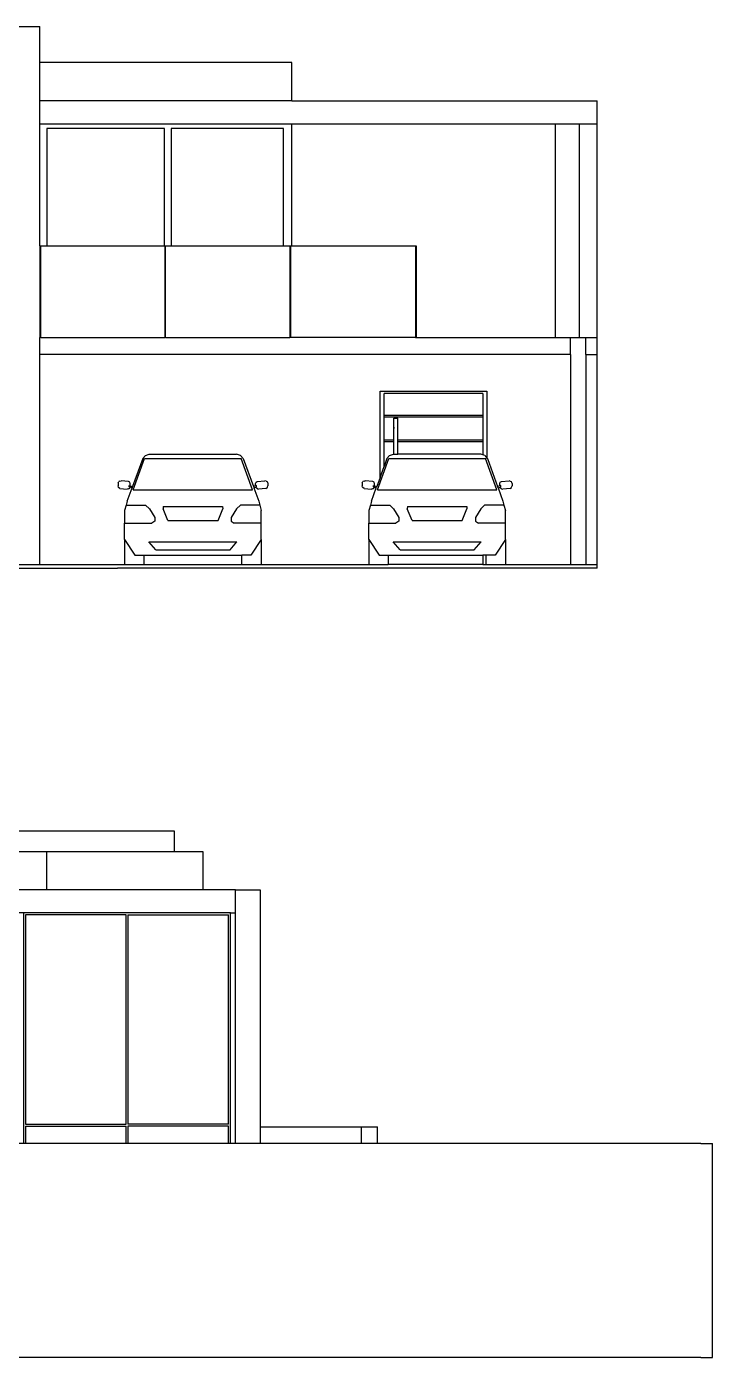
# Model space of a CAD drawing. Header units: metres. Extents: x 244.4 to 340.3, y -4.1 to 64.3.
# Drawn here: x 258.61 to 267.6, y -3.04 to 14.38 of the extents above; entities that cross this region are included whole.
import ezdxf

# ---------------------------------------------------------------- set-up
doc = ezdxf.new("R2010")
doc.units = ezdxf.units.M
doc.layers.add('Edges', color=7, linetype='Continuous')

# ---------------------------------------------------------------- blocks, each defined once
blk = doc.blocks.new('Novo+Sobrado2m fr')
for p, q in [((2.847, 5.162), (3.197, 5.162)), ((3.197, 4.692), (3.197, 5.162)), ((6.497, 4.692), (3.197, 4.692)), ((3.197, 4.192), (3.197, 4.692)), ((6.497, 4.192), (6.497, 4.692)), ((3.197, 3.892), (3.197, 4.192)), ((6.497, 4.192), (3.197, 4.192)), ((6.497, 4.192), (10.5, 4.192)), ((10.5, 3.892), (10.5, 4.192)), ((3.197, 2.292), (3.197, 3.892)), ((3.197, 3.892), (6.497, 3.892)), ((6.497, 2.292), (6.497, 3.892)), ((6.497, 3.892), (9.95, 3.892)), ((9.95, 1.092), (9.95, 3.892)), ((9.95, 3.892), (10.26, 3.892)), ((10.26, 3.892), (10.26, 1.092)), ((10.26, 3.892), (10.5, 3.892)), ((10.5, 1.092), (10.5, 3.892)), ((3.287, 3.828), (3.287, 2.292)), ((4.827, 3.828), (3.287, 3.828)), ((4.827, 2.292), (4.827, 3.828)), ((4.917, 3.828), (4.917, 2.292)), ((6.387, 3.828), (4.917, 3.828)), ((6.387, 2.292), (6.387, 3.828)), ((3.197, 2.292), (3.197, 1.092)), ((3.197, 2.292), (3.207, 2.292)), ((3.207, 1.092), (3.207, 2.292)), ((3.207, 2.292), (3.287, 2.292)), ((3.287, 2.292), (4.827, 2.292)), ((4.827, 2.292), (4.834, 2.292)), ((4.834, 2.292), (4.834, 1.092)), ((4.834, 2.292), (4.844, 2.292)), ((4.844, 1.092), (4.844, 2.292)), ((4.844, 2.292), (4.917, 2.292)), ((4.917, 2.292), (6.387, 2.292)), ((6.387, 2.292), (6.471, 2.292)), ((6.471, 2.292), (6.471, 1.092)), ((6.471, 2.292), (6.481, 2.292)), ((6.481, 2.292), (6.481, 1.092)), ((6.481, 2.292), (6.497, 2.292)), ((6.497, 2.292), (8.117, 2.292)), ((8.117, 2.292), (8.117, 1.092)), ((8.117, 2.292), (8.127, 2.292)), ((8.127, 2.292), (8.127, 1.092)), ((3.207, 1.092), (3.197, 1.092)), ((3.197, 0.872), (3.197, 1.092)), ((3.207, 1.092), (4.834, 1.092)), ((4.844, 1.092), (4.834, 1.092)), ((4.844, 1.092), (6.471, 1.092)), ((6.481, 1.092), (6.471, 1.092)), ((8.117, 1.092), (6.481, 1.092)), ((8.117, 1.092), (8.127, 1.092)), ((8.127, 1.092), (9.95, 1.092)), ((9.95, 1.092), (10.147, 1.092)), ((10.147, 0.872), (10.147, 1.092)), ((10.147, 1.092), (10.26, 1.092)), ((10.26, 1.092), (10.35, 1.092)), ((10.35, 0.872), (10.35, 1.092)), ((10.35, 1.092), (10.5, 1.092)), ((10.5, 0.872), (10.5, 1.092)), ((3.197, -1.878), (3.197, 0.872)), ((10.147, 0.872), (3.197, 0.872)), ((10.147, 0.872), (10.147, -1.878)), ((10.35, 0.872), (10.35, -1.878)), ((10.35, 0.872), (10.5, 0.872)), ((10.5, -1.878), (10.5, 0.872)), ((7.653, -0.741), (7.653, 0.391)), ((7.653, 0.391), (9.054, 0.391)), ((7.705, 0.07), (7.705, 0.358)), ((9.001, 0.358), (7.705, 0.358)), ((9.001, 0.358), (9.001, 0.07)), ((9.054, 0.391), (9.054, -0.486)), ((7.705, 0.048), (7.705, 0.07)), ((9.001, 0.07), (7.705, 0.07)), ((7.705, -0.251), (7.705, 0.048)), ((9.001, 0.048), (7.705, 0.048)), ((7.834, -0.085), (7.834, 0.037)), ((7.834, 0.037), (7.886, 0.037)), ((7.886, -0.251), (7.886, 0.037)), ((9.001, 0.07), (9.001, 0.048)), ((9.001, 0.048), (9.001, -0.251)), ((7.834, -0.085), (7.833, -0.091)), ((7.833, -0.091), (7.834, -0.096)), ((7.835, -0.083), (7.834, -0.085)), ((7.834, -0.085), (7.834, -0.085)), ((7.834, -0.097), (7.834, -0.085)), ((7.834, -0.096), (7.834, -0.097)), ((7.834, -0.097), (7.835, -0.099)), ((7.834, -0.251), (7.834, -0.097)), ((7.705, -0.273), (7.705, -0.251)), ((7.834, -0.251), (7.705, -0.251)), ((7.705, -0.572), (7.705, -0.273)), ((7.834, -0.273), (7.705, -0.273)), ((7.835, -0.251), (7.834, -0.251)), ((7.834, -0.273), (7.834, -0.251)), ((7.835, -0.273), (7.834, -0.273)), ((7.834, -0.434), (7.834, -0.273)), ((7.886, -0.251), (7.885, -0.251)), ((7.886, -0.273), (7.885, -0.273)), ((9.001, -0.251), (7.886, -0.251)), ((7.886, -0.273), (7.886, -0.251)), ((9.001, -0.273), (7.886, -0.273)), ((7.886, -0.434), (7.886, -0.273)), ((9.001, -0.251), (9.001, -0.273)), ((9.001, -0.273), (9.001, -0.443)), ((4.543, -0.493), (4.41, -0.859)), ((4.42, -0.902), (4.569, -0.493)), ((4.578, -0.45), (4.543, -0.493)), ((4.569, -0.493), (5.834, -0.493)), ((4.578, -0.45), (4.629, -0.434)), ((4.629, -0.434), (5.773, -0.434)), ((5.825, -0.45), (5.773, -0.434)), ((5.825, -0.45), (5.859, -0.493)), ((5.983, -0.902), (5.834, -0.493)), ((5.859, -0.493), (5.993, -0.859)), ((7.62, -0.902), (7.769, -0.493)), ((7.743, -0.493), (7.714, -0.572)), ((7.778, -0.45), (7.743, -0.493)), ((7.769, -0.493), (9.034, -0.493)), ((7.778, -0.45), (7.829, -0.434)), ((7.829, -0.434), (7.834, -0.434)), ((7.834, -0.434), (7.886, -0.434)), ((8.973, -0.434), (7.886, -0.434)), ((9.001, -0.443), (8.973, -0.434)), ((9.025, -0.45), (9.001, -0.443)), ((9.025, -0.45), (9.054, -0.486)), ((9.183, -0.902), (9.034, -0.493)), ((9.054, -0.486), (9.059, -0.493)), ((9.059, -0.493), (9.193, -0.859)), ((7.653, -0.741), (7.705, -0.597)), ((7.705, -0.594), (7.705, -0.572)), ((7.714, -0.572), (7.705, -0.572)), ((7.705, -0.597), (7.705, -0.594)), ((7.707, -0.594), (7.705, -0.594)), ((7.707, -0.594), (7.705, -0.597)), ((7.714, -0.572), (7.707, -0.594)), ((4.221, -0.812), (4.22, -0.822)), ((4.22, -0.822), (4.22, -0.85)), ((4.225, -0.868), (4.22, -0.85)), ((4.221, -0.812), (4.229, -0.794)), ((4.227, -0.869), (4.225, -0.868)), ((4.244, -0.884), (4.227, -0.869)), ((4.243, -0.788), (4.229, -0.794)), ((4.243, -0.788), (4.26, -0.782)), ((4.358, -0.791), (4.26, -0.782)), ((4.375, -0.801), (4.358, -0.791)), ((4.367, -0.861), (4.367, -0.843)), ((4.367, -0.843), (4.381, -0.848)), ((4.377, -0.865), (4.367, -0.861)), ((4.374, -0.876), (4.377, -0.865)), ((4.381, -0.819), (4.375, -0.801)), ((4.404, -0.876), (4.377, -0.865)), ((4.381, -0.848), (4.381, -0.819)), ((4.381, -0.848), (4.41, -0.859)), ((4.41, -0.859), (4.404, -0.876)), ((6.022, -0.848), (5.993, -0.859)), ((5.993, -0.859), (5.999, -0.876)), ((5.999, -0.876), (6.025, -0.865)), ((6.021, -0.819), (6.028, -0.801)), ((6.022, -0.848), (6.021, -0.819)), ((6.036, -0.843), (6.022, -0.848)), ((6.025, -0.865), (6.036, -0.861)), ((6.029, -0.876), (6.025, -0.865)), ((6.028, -0.801), (6.045, -0.791)), ((6.036, -0.861), (6.036, -0.843)), ((6.036, -0.861), (6.036, -0.843)), ((6.045, -0.791), (6.143, -0.782)), ((6.16, -0.788), (6.143, -0.782)), ((6.158, -0.884), (6.176, -0.869)), ((6.16, -0.788), (6.174, -0.794)), ((6.181, -0.812), (6.174, -0.794)), ((6.176, -0.869), (6.177, -0.868)), ((6.177, -0.868), (6.183, -0.85)), ((6.181, -0.812), (6.183, -0.822)), ((6.183, -0.822), (6.183, -0.85)), ((7.421, -0.812), (7.42, -0.822)), ((7.42, -0.822), (7.42, -0.85)), ((7.425, -0.868), (7.42, -0.85)), ((7.421, -0.812), (7.429, -0.794)), ((7.427, -0.869), (7.425, -0.868)), ((7.444, -0.884), (7.427, -0.869)), ((7.443, -0.788), (7.429, -0.794)), ((7.443, -0.788), (7.46, -0.782)), ((7.558, -0.791), (7.46, -0.782)), ((7.575, -0.801), (7.558, -0.791)), ((7.567, -0.861), (7.567, -0.843)), ((7.567, -0.843), (7.581, -0.848)), ((7.577, -0.865), (7.567, -0.861)), ((7.574, -0.876), (7.577, -0.865)), ((7.581, -0.819), (7.575, -0.801)), ((7.604, -0.876), (7.577, -0.865)), ((7.581, -0.848), (7.581, -0.819)), ((7.581, -0.848), (7.61, -0.859)), ((7.61, -0.859), (7.604, -0.876)), ((7.653, -0.741), (7.61, -0.859)), ((9.222, -0.848), (9.193, -0.859)), ((9.199, -0.876), (9.193, -0.859)), ((9.199, -0.876), (9.225, -0.865)), ((9.221, -0.819), (9.228, -0.801)), ((9.222, -0.848), (9.221, -0.819)), ((9.236, -0.843), (9.222, -0.848)), ((9.225, -0.865), (9.236, -0.861)), ((9.229, -0.876), (9.225, -0.865)), ((9.228, -0.801), (9.245, -0.791)), ((9.236, -0.861), (9.236, -0.843)), ((9.236, -0.861), (9.236, -0.843)), ((9.245, -0.791), (9.343, -0.782)), ((9.36, -0.788), (9.343, -0.782)), ((9.358, -0.884), (9.376, -0.869)), ((9.36, -0.788), (9.374, -0.794)), ((9.381, -0.812), (9.374, -0.794)), ((9.376, -0.869), (9.377, -0.868)), ((9.377, -0.868), (9.383, -0.85)), ((9.381, -0.812), (9.383, -0.822)), ((9.383, -0.822), (9.383, -0.85)), ((4.244, -0.884), (4.342, -0.894)), ((4.339, -1.052), (4.404, -0.876)), ((4.356, -0.888), (4.342, -0.894)), ((4.356, -0.888), (4.374, -0.876)), ((4.42, -0.902), (5.983, -0.902)), ((5.999, -0.876), (6.063, -1.052)), ((6.046, -0.888), (6.029, -0.876)), ((6.046, -0.888), (6.061, -0.894)), ((6.158, -0.884), (6.061, -0.894)), ((7.444, -0.884), (7.542, -0.894)), ((7.539, -1.052), (7.604, -0.876)), ((7.556, -0.888), (7.542, -0.894)), ((7.556, -0.888), (7.574, -0.876)), ((7.62, -0.902), (9.183, -0.902)), ((9.199, -0.876), (9.263, -1.052)), ((9.246, -0.888), (9.229, -0.876)), ((9.246, -0.888), (9.261, -0.894)), ((9.358, -0.884), (9.261, -0.894)), ((4.326, -1.101), (4.306, -1.172)), ((4.306, -1.172), (4.306, -1.339)), ((4.339, -1.052), (4.326, -1.101)), ((4.326, -1.101), (4.58, -1.101)), ((4.58, -1.101), (4.631, -1.15)), ((4.631, -1.15), (4.701, -1.265)), ((4.812, -1.121), (4.81, -1.15)), ((4.872, -1.301), (4.81, -1.15)), ((4.812, -1.121), (5.59, -1.121)), ((5.531, -1.301), (5.592, -1.15)), ((5.59, -1.121), (5.592, -1.15)), ((5.772, -1.15), (5.702, -1.265)), ((5.823, -1.101), (5.772, -1.15)), ((6.077, -1.101), (5.823, -1.101)), ((6.063, -1.052), (6.077, -1.101)), ((6.077, -1.101), (6.097, -1.172)), ((6.097, -1.339), (6.097, -1.172)), ((7.526, -1.101), (7.506, -1.172)), ((7.506, -1.172), (7.506, -1.339)), ((7.539, -1.052), (7.526, -1.101)), ((7.526, -1.101), (7.78, -1.101)), ((7.78, -1.101), (7.831, -1.15)), ((7.831, -1.15), (7.901, -1.265)), ((8.012, -1.121), (8.01, -1.15)), ((8.072, -1.301), (8.01, -1.15)), ((8.012, -1.121), (8.79, -1.121)), ((8.731, -1.301), (8.792, -1.15)), ((8.79, -1.121), (8.792, -1.15)), ((8.972, -1.15), (8.902, -1.265)), ((9.023, -1.101), (8.972, -1.15)), ((9.277, -1.101), (9.023, -1.101)), ((9.263, -1.052), (9.277, -1.101)), ((9.277, -1.101), (9.297, -1.172)), ((9.297, -1.339), (9.297, -1.172)), ((4.306, -1.339), (4.662, -1.339)), ((4.306, -1.553), (4.306, -1.339)), ((4.701, -1.31), (4.662, -1.339)), ((4.701, -1.265), (4.701, -1.31)), ((4.872, -1.301), (5.531, -1.301)), ((5.702, -1.265), (5.702, -1.31)), ((5.702, -1.31), (5.741, -1.339)), ((6.097, -1.339), (5.741, -1.339)), ((6.097, -1.553), (6.097, -1.339)), ((7.506, -1.339), (7.862, -1.339)), ((7.506, -1.553), (7.506, -1.339)), ((7.901, -1.31), (7.862, -1.339)), ((7.901, -1.265), (7.901, -1.31)), ((8.072, -1.301), (8.731, -1.301)), ((8.902, -1.265), (8.902, -1.31)), ((8.902, -1.31), (8.941, -1.339)), ((9.297, -1.339), (8.941, -1.339)), ((9.297, -1.553), (9.297, -1.339)), ((4.306, -1.553), (4.442, -1.756)), ((4.306, -1.553), (4.306, -1.878)), ((6.097, -1.553), (5.961, -1.756)), ((6.097, -1.553), (6.097, -1.878)), ((7.506, -1.553), (7.642, -1.756)), ((7.506, -1.553), (7.506, -1.878)), ((9.297, -1.553), (9.161, -1.756)), ((9.297, -1.553), (9.297, -1.878)), ((4.715, -1.686), (4.624, -1.583)), ((4.624, -1.583), (5.778, -1.583)), ((4.715, -1.686), (5.688, -1.686)), ((5.688, -1.686), (5.778, -1.583)), ((7.915, -1.686), (7.824, -1.583)), ((7.824, -1.583), (8.978, -1.583)), ((7.915, -1.686), (8.888, -1.686)), ((8.888, -1.686), (8.978, -1.583)), ((2.847, -1.878), (3.197, -1.878)), ((3.197, -1.878), (4.306, -1.878)), ((4.306, -1.878), (4.56, -1.878)), ((4.442, -1.756), (4.56, -1.756)), ((4.56, -1.756), (5.843, -1.756)), ((4.56, -1.756), (4.56, -1.878)), ((4.56, -1.878), (5.843, -1.878)), ((5.961, -1.756), (5.843, -1.756)), ((5.843, -1.878), (5.843, -1.756)), ((5.843, -1.878), (6.097, -1.878)), ((6.097, -1.878), (7.506, -1.878)), ((7.506, -1.878), (7.76, -1.878)), ((7.642, -1.756), (7.76, -1.756)), ((7.76, -1.756), (9.001, -1.756)), ((7.76, -1.756), (7.76, -1.878)), ((9.001, -1.878), (7.76, -1.878)), ((9.001, -1.756), (9.001, -1.878)), ((9.043, -1.756), (9.001, -1.756)), ((9.001, -1.878), (9.043, -1.878)), ((9.161, -1.756), (9.043, -1.756)), ((9.043, -1.878), (9.043, -1.756)), ((9.043, -1.878), (9.297, -1.878)), ((9.297, -1.878), (10.147, -1.878)), ((10.147, -1.878), (10.35, -1.878)), ((10.35, -1.878), (10.5, -1.878)), ((10.5, -1.928), (10.5, -1.878)), ((-3.03, -1.928), (4.213, -1.928)), ((10.5, -1.928), (4.213, -1.928))]:
    blk.add_line(p, q)
blk = doc.blocks.new('Novo+Sobrado2m bk')
for p, q in [((-2.772, 3.995), (-3.122, 3.995)), ((-3.122, 3.525), (-3.122, 3.995)), ((-2.772, 3.525), (-2.772, 3.995)), ((-1.172, 3.795), (-1.172, 3.525)), ((3.378, 3.795), (-1.172, 3.795)), ((3.378, 3.525), (3.378, 3.795)), ((-6.422, 3.025), (-6.422, 3.525)), ((-3.122, 3.525), (-6.422, 3.525)), ((-2.772, 3.525), (-3.122, 3.525)), ((-1.172, 3.525), (-2.772, 3.525)), ((1.7, 3.525), (-1.172, 3.525)), ((1.7, 3.525), (1.7, 3.025)), ((3.378, 3.525), (1.7, 3.525)), ((3.752, 3.525), (3.378, 3.525)), ((3.752, 3.025), (3.752, 3.525)), ((-10.425, 2.725), (-10.425, 3.025)), ((-10.425, 3.025), (-6.922, 3.025)), ((-6.922, 2.725), (-6.922, 3.025)), ((-6.422, 3.025), (-6.922, 3.025)), ((1.252, 3.025), (-6.422, 3.025)), ((1.252, 2.725), (1.252, 3.025)), ((1.7, 3.025), (1.252, 3.025)), ((3.752, 3.025), (1.7, 3.025)), ((4.178, 3.025), (3.752, 3.025)), ((4.178, 2.725), (4.178, 3.025)), ((4.178, 3.025), (4.498, 3.025)), ((4.498, 3.025), (4.498, -0.075)), ((-10.425, 2.725), (-10.275, 2.725)), ((-10.425, -0.075), (-10.425, 2.725)), ((-10.275, 1.125), (-10.275, 2.725)), ((-10.275, 2.725), (-6.922, 2.725)), ((-10.185, 1.125), (-10.185, 2.66)), ((-8.99, 2.66), (-10.185, 2.66)), ((-8.99, 2.66), (-8.99, 1.125)), ((-8.99, 2.66), (-8.955, 2.66)), ((-8.965, 2.146), (-8.955, 2.66)), ((-8.955, 2.66), (-7.72, 2.66)), ((-7.72, 2.66), (-7.72, 1.125)), ((-7.72, 2.66), (-7.695, 2.66)), ((-7.695, 2.66), (-6.52, 2.66)), ((-7.695, 2.66), (-7.695, 1.125)), ((-6.422, 2.725), (-6.922, 2.725)), ((-6.52, 2.66), (-6.52, 1.125)), ((-6.52, 2.66), (-6.512, 2.66)), ((-6.512, 2.66), (-6.512, 1.125)), ((-6.422, 2.725), (-6.422, 1.125)), ((-5.692, 2.725), (-6.422, 2.725)), ((-5.692, 1.177), (-5.692, 2.725)), ((-3.234, 2.725), (-5.692, 2.725)), ((-5.638, 2.683), (-5.641, 2.643)), ((-5.641, 2.643), (-5.641, 2.683)), ((-5.638, 2.683), (-5.641, 2.683)), ((-5.641, 2.643), (-5.638, 2.643)), ((-5.638, 2.683), (-5.638, 2.643)), ((-4.463, 2.683), (-5.638, 2.683)), ((-5.638, 2.643), (-5.638, 1.177)), ((-4.463, 2.683), (-4.463, 1.177)), ((-3.28, 2.683), (-4.455, 2.683)), ((-4.455, 1.177), (-4.455, 2.683)), ((-3.28, 2.683), (-3.28, 1.177)), ((-3.234, 2.725), (-3.234, 1.177)), ((-2.822, 2.725), (-3.234, 2.725)), ((-2.822, 2.725), (-2.822, 1.125)), ((-1.306, 2.725), (-2.822, 2.725)), ((-1.306, 1.125), (-1.306, 2.725)), ((-1.306, 2.725), (1.252, 2.725)), ((-1.21, 2.643), (-1.21, 1.125)), ((-1.202, 2.643), (-1.21, 2.643)), ((-0.027, 2.643), (-1.202, 2.643)), ((-1.202, 2.643), (-1.202, 1.125)), ((-0.027, 2.643), (-0.027, 1.125)), ((1.157, 2.643), (-0.019, 2.643)), ((-0.019, 1.125), (-0.019, 2.643)), ((1.157, 2.643), (1.157, 1.125)), ((1.402, 2.725), (1.252, 2.725)), ((1.252, 1.125), (1.252, 2.725)), ((1.402, -0.295), (1.402, 2.725)), ((4.112, 2.725), (1.402, 2.725)), ((1.426, 2.697), (1.426, -0.042)), ((2.745, 2.697), (1.426, 2.697)), ((2.745, -0.042), (2.745, 2.697)), ((2.766, 2.697), (2.766, -0.042)), ((2.766, 2.697), (4.085, 2.697)), ((4.085, -0.042), (4.085, 2.697)), ((4.112, 2.725), (4.178, 2.725)), ((4.112, -0.295), (4.112, 2.725)), ((4.178, -0.295), (4.178, 2.725)), ((-2.501, 1.817), (-2.501, 2.317)), ((-1.6, 2.317), (-2.501, 2.317)), ((-1.6, 1.817), (-1.6, 2.317)), ((-8.965, 1.125), (-8.965, 2.146)), ((-2.021, 2.25), (-2.006, 2.25)), ((-1.6, 1.817), (-2.501, 1.817)), ((-10.275, 0.295), (-10.275, 1.125)), ((-10.265, 1.125), (-10.275, 1.125)), ((-10.265, 1.125), (-10.265, 0.295)), ((-10.265, 1.125), (-10.185, 1.125)), ((-8.99, 1.125), (-10.185, 1.125)), ((-8.965, 1.125), (-8.99, 1.125)), ((-8.518, 1.125), (-8.965, 1.125)), ((-8.518, 1.125), (-8.518, -0.015)), ((-8.518, 1.125), (-8.508, 1.125)), ((-8.508, 1.125), (-8.508, -0.015)), ((-7.72, 1.125), (-8.508, 1.125)), ((-7.695, 1.125), (-7.72, 1.125)), ((-6.52, 1.125), (-7.695, 1.125)), ((-6.512, 1.125), (-6.52, 1.125)), ((-6.438, 1.125), (-6.512, 1.125)), ((-6.422, 1.125), (-6.438, 1.125)), ((-6.438, 1.125), (-6.438, -0.075)), ((-6.422, 1.125), (-6.422, -0.075)), ((-5.842, -0.023), (-5.842, 1.177)), ((-5.842, 1.177), (-5.826, 1.177)), ((-5.826, 1.177), (-5.826, -0.023)), ((-5.826, 1.177), (-5.692, 1.177)), ((-5.692, 1.177), (-5.638, 1.177)), ((-5.638, 1.177), (-4.48, 1.177)), ((-4.48, 1.177), (-4.48, -0.023)), ((-4.48, 1.177), (-4.463, 1.177)), ((-4.463, 1.177), (-4.463, -0.023)), ((-4.463, 1.177), (-4.463, 1.177)), ((-4.463, 1.177), (-4.455, 1.177)), ((-4.455, 1.177), (-3.28, 1.177)), ((-3.28, 1.177), (-3.234, 1.177)), ((-3.234, 1.177), (-3.1, 1.177)), ((-3.1, 1.177), (-3.1, -0.023)), ((-3.1, 1.177), (-3.084, 1.177)), ((-3.084, -0.023), (-3.084, 1.177)), ((-2.822, 1.125), (-2.805, 1.125)), ((-2.822, 1.125), (-2.822, -0.075)), ((-2.805, -0.075), (-2.805, 1.125)), ((-2.805, 1.125), (-1.306, 1.125)), ((-1.306, 1.125), (-1.21, 1.125)), ((-1.21, 1.125), (-1.202, 1.125)), ((-1.202, 1.125), (-0.851, 1.125)), ((-0.851, 1.125), (-0.851, -0.075)), ((-0.851, 1.125), (-0.834, 1.125)), ((-0.834, 1.125), (-0.834, -0.075)), ((-0.834, 1.125), (-0.027, 1.125)), ((-0.027, 1.125), (-0.019, 1.125)), ((-0.019, 1.125), (1.157, 1.125)), ((1.157, 1.125), (1.236, 1.125)), ((1.236, 1.125), (1.236, -0.075)), ((1.236, 1.125), (1.252, 1.125)), ((1.252, 1.125), (1.252, -0.075)), ((-10.265, 0.295), (-10.275, 0.295)), ((-10.275, -0.015), (-10.275, 0.295)), ((-9.685, 0.295), (-10.265, 0.295)), ((-9.685, 0.295), (-9.685, -0.015)), ((-10.425, -0.075), (-10.275, -0.075)), ((-10.425, -0.295), (-10.425, -0.075)), ((-9.685, -0.015), (-10.275, -0.015)), ((-10.275, -0.075), (-10.275, -0.015)), ((-10.275, -0.295), (-10.275, -0.075)), ((-8.518, -0.015), (-9.685, -0.015)), ((-8.508, -0.015), (-8.518, -0.015)), ((-6.791, -0.015), (-8.508, -0.015)), ((-6.791, -0.075), (-6.791, -0.015)), ((-6.791, -0.075), (-6.438, -0.075)), ((-6.791, -0.295), (-6.791, -0.075)), ((-6.438, -0.075), (-6.422, -0.075)), ((-6.422, -0.075), (-6.422, -0.295)), ((-5.842, -0.023), (-5.842, -0.075)), ((-5.826, -0.023), (-5.842, -0.023)), ((-3.084, -0.075), (-5.842, -0.075)), ((-4.48, -0.023), (-5.826, -0.023)), ((-4.463, -0.023), (-4.48, -0.023)), ((-3.1, -0.023), (-4.463, -0.023)), ((-3.084, -0.023), (-3.1, -0.023)), ((-3.084, -0.075), (-3.084, -0.023)), ((-2.805, -0.075), (-2.822, -0.075)), ((-0.851, -0.075), (-2.805, -0.075)), ((-0.834, -0.075), (-0.851, -0.075)), ((1.236, -0.075), (-0.834, -0.075)), ((1.252, -0.075), (1.236, -0.075)), ((1.252, -0.295), (1.252, -0.075)), ((1.426, -0.042), (2.745, -0.042)), ((1.426, -0.067), (1.426, -0.295)), ((1.426, -0.067), (2.745, -0.067)), ((2.745, -0.295), (2.745, -0.067)), ((4.085, -0.042), (2.766, -0.042)), ((2.766, -0.067), (2.766, -0.295)), ((4.085, -0.067), (2.766, -0.067)), ((4.085, -0.295), (4.085, -0.067)), ((4.112, -0.067), (4.112, -0.066)), ((4.498, -0.075), (5.828, -0.075)), ((4.498, -0.075), (4.498, -0.295)), ((5.828, -0.295), (5.828, -0.075)), ((5.828, -0.075), (6.038, -0.075)), ((6.038, -0.295), (6.038, -0.075)), ((-10.425, -3.095), (-10.425, -0.295)), ((-10.275, -0.295), (-10.425, -0.295)), ((-10.275, -3.095), (-10.275, -0.295)), ((-6.422, -0.295), (-6.791, -0.295)), ((1.252, -0.295), (-6.422, -0.295)), ((1.402, -0.295), (1.252, -0.295)), ((1.426, -0.295), (1.402, -0.295)), ((2.745, -0.295), (1.426, -0.295)), ((2.766, -0.295), (2.745, -0.295)), ((4.085, -0.295), (2.766, -0.295)), ((4.112, -0.295), (4.085, -0.295)), ((4.178, -0.295), (4.112, -0.295)), ((4.498, -0.295), (4.178, -0.295)), ((5.828, -0.295), (4.498, -0.295)), ((6.038, -0.295), (5.828, -0.295)), ((10.275, -0.295), (6.038, -0.295)), ((10.275, -0.295), (10.425, -0.295)), ((10.425, -3.095), (10.425, -0.295)), ((-10.275, -3.095), (-10.425, -3.095)), ((-10.275, -3.095), (-9.814, -3.095)), ((-4.138, -3.095), (-9.814, -3.095)), ((10.275, -3.095), (-4.138, -3.095)), ((10.275, -3.095), (10.425, -3.095))]:
    blk.add_line(p, q)

msp = doc.modelspace()

# ---------------------------------------------------------------- block references
at = {"layer": 'Edges'}
for name, p in [('Novo+Sobrado2m fr', (255.588, 9.217)), ('Novo+Sobrado2m bk', (257.171, 0.053))]:
    msp.add_blockref(name, p, dxfattribs=at)

doc.saveas('drawing.dxf')
